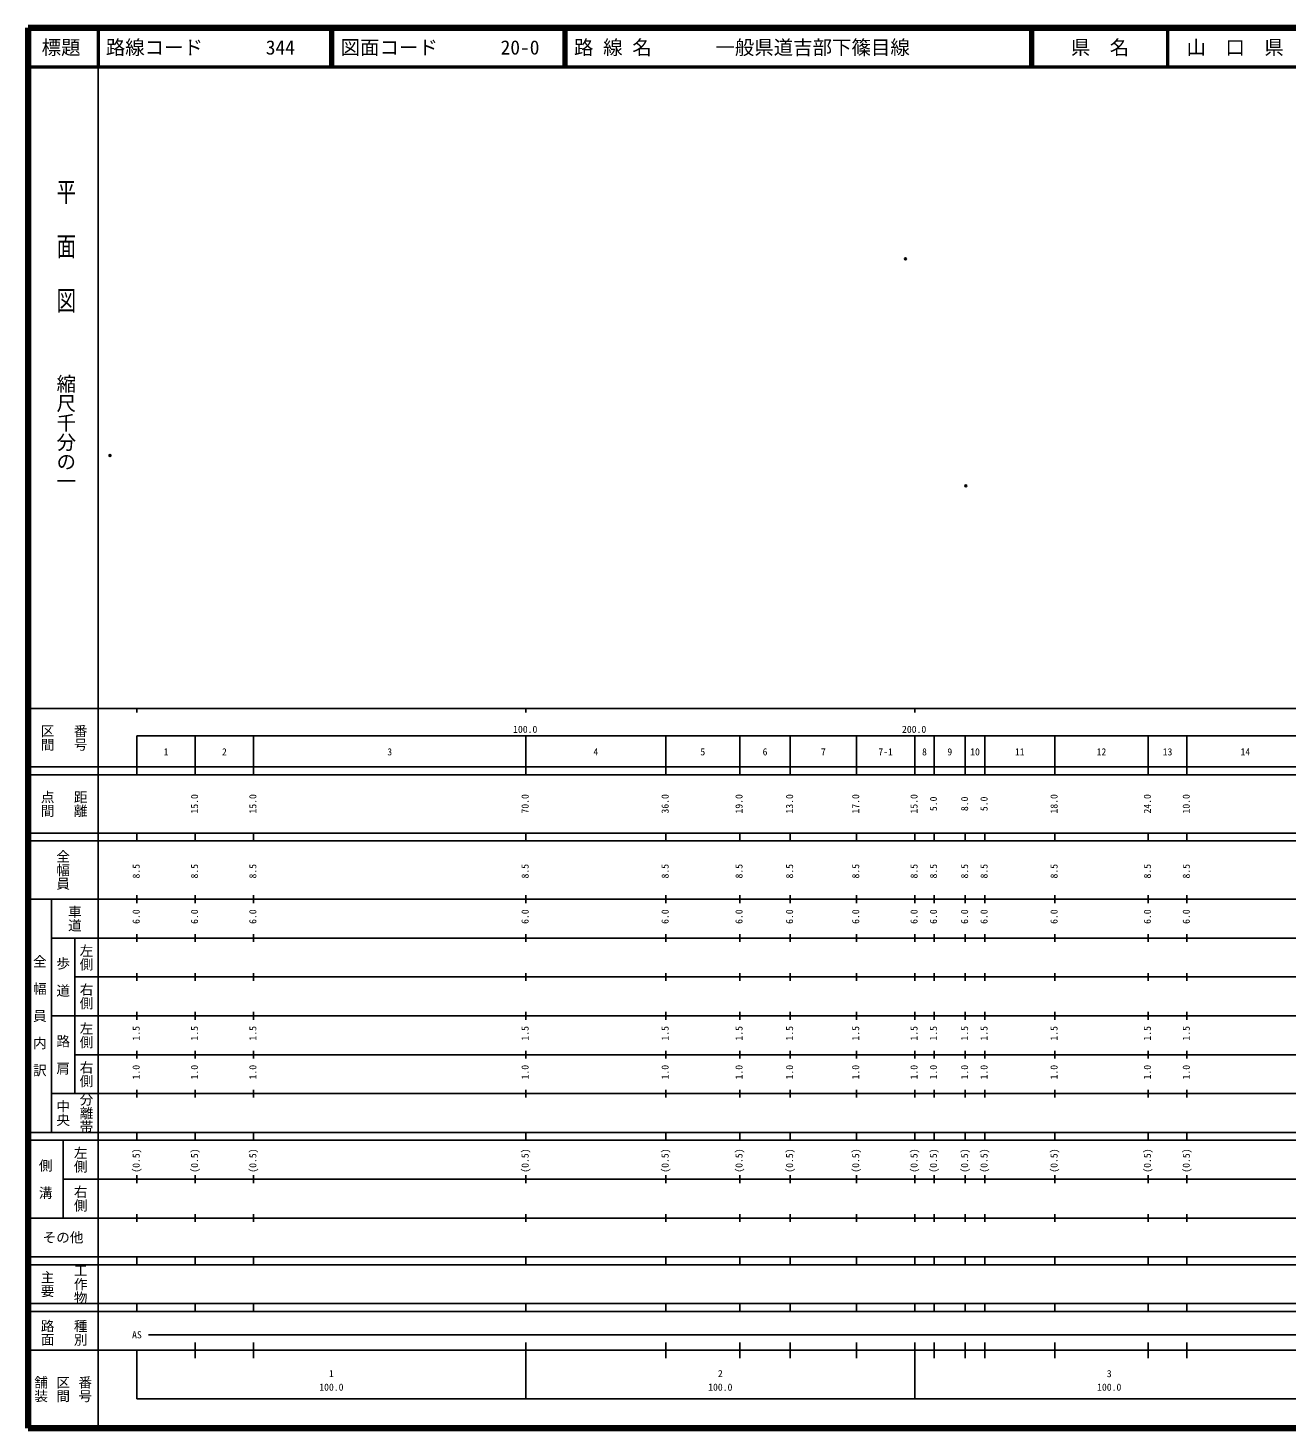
# Model space of a CAD drawing. Units: millimetres on the paper. Extents: x 40 to 680, y 20 to 380.
# Drawn here: x 40 to 363.7, y 20 to 380 of the extents above; entities that cross this region are included whole.
import ezdxf
from ezdxf.enums import TextEntityAlignment as Align

# ---------------------------------------------------------------- set-up
doc = ezdxf.new("R2010")
doc.units = ezdxf.units.MM
doc.header["$PDMODE"] = 32
doc.header["$PDSIZE"] = 0.5
doc.layers.add('M-OTRS', color=6, linetype='Continuous')
doc.layers.add('M-TTL-TXT', color=7, linetype='Continuous')
for name, color, linetype, lineweight in [('M-TTL', 2, 'Continuous', 140), ('M-TTL-BAND', 7, 'Continuous', 25), ('M-TTL-LINE', 7, 'Continuous', 50)]:
    doc.layers.add(name, color=color, linetype=linetype, lineweight=lineweight)
doc.styles.add('@ＭＳ ゴシック', font='')
doc.styles.add('ＭＳ ゴシック', font='')
doc.styles.get('@ＭＳ ゴシック').set_extended_font_data('@MS Gothic')
doc.styles.get('ＭＳ ゴシック').set_extended_font_data('MS Gothic')

msp = doc.modelspace()

# ---------------------------------------------------------------- linework, layer by layer
at = {"layer": 'M-OTRS'}
for p in [(265.613, 320.649), (61.08, 270.069), (281.124, 262.275)]:
    msp.add_point(p, dxfattribs=at)
at = {"layer": 'M-TTL'}
for p, q in [((40, 380), (40, 20)), ((680, 380), (40, 380)), ((40, 20), (680, 20))]:
    msp.add_line(p, q, dxfattribs=at)
at = {"layer": 'M-TTL-BAND'}
for p, q in [((58, 370), (58, 20)), ((40, 205), (579, 205)), ((68, 205), (68, 204)), ((168, 205), (168, 204)), ((268, 205), (268, 204)), ((68, 198), (579, 198)), ((68, 198), (68, 188)), ((83, 188), (83, 198)), ((98, 188), (98, 198)), ((168, 188), (168, 198)), ((204, 188), (204, 198)), ((223, 188), (223, 198)), ((236, 188), (236, 198)), ((253, 188), (253, 198)), ((268, 188), (268, 198)), ((273, 188), (273, 198)), ((281, 188), (281, 198)), ((286, 188), (286, 198)), ((304, 188), (304, 198)), ((328, 188), (328, 198)), ((338, 188), (338, 198)), ((40, 190), (579, 190)), ((40, 188), (579, 188)), ((40, 173), (579, 173)), ((68, 171), (68, 173)), ((83, 171), (83, 173)), ((98, 171), (98, 173)), ((168, 171), (168, 173)), ((204, 171), (204, 173)), ((223, 171), (223, 173)), ((236, 171), (236, 173)), ((253, 171), (253, 173)), ((268, 171), (268, 173)), ((273, 171), (273, 173)), ((281, 171), (281, 173)), ((286, 171), (286, 173)), ((304, 171), (304, 173)), ((328, 171), (328, 173)), ((338, 171), (338, 173)), ((40, 171), (579, 171)), ((40, 156), (579, 156)), ((46, 96), (46, 156)), ((68, 155), (68, 157)), ((83, 155), (83, 157)), ((98, 155), (98, 157)), ((168, 155), (168, 157)), ((204, 155), (204, 157)), ((223, 155), (223, 157)), ((236, 155), (236, 157)), ((253, 155), (253, 157)), ((268, 155), (268, 157)), ((273, 155), (273, 157)), ((281, 155), (281, 157)), ((286, 155), (286, 157)), ((304, 155), (304, 157)), ((328, 155), (328, 157)), ((338, 155), (338, 157)), ((46, 146), (579, 146)), ((52, 146), (52, 106)), ((68, 145), (68, 147)), ((83, 145), (83, 147)), ((98, 145), (98, 147)), ((168, 145), (168, 147)), ((204, 145), (204, 147)), ((223, 145), (223, 147)), ((236, 145), (236, 147)), ((253, 145), (253, 147)), ((268, 145), (268, 147)), ((273, 145), (273, 147)), ((281, 145), (281, 147)), ((286, 145), (286, 147)), ((304, 145), (304, 147)), ((328, 145), (328, 147)), ((338, 145), (338, 147)), ((68, 135), (68, 137)), ((83, 135), (83, 137)), ((98, 135), (98, 137)), ((168, 135), (168, 137)), ((204, 135), (204, 137)), ((223, 135), (223, 137)), ((236, 135), (236, 137)), ((253, 135), (253, 137)), ((268, 135), (268, 137)), ((273, 135), (273, 137)), ((281, 135), (281, 137)), ((286, 135), (286, 137)), ((304, 135), (304, 137)), ((328, 135), (328, 137)), ((338, 135), (338, 137)), ((52, 136), (579, 136)), ((46, 126), (579, 126)), ((68, 125), (68, 127)), ((83, 125), (83, 127)), ((98, 125), (98, 127)), ((168, 125), (168, 127)), ((204, 125), (204, 127)), ((223, 125), (223, 127)), ((236, 125), (236, 127)), ((253, 125), (253, 127)), ((268, 125), (268, 127)), ((273, 125), (273, 127)), ((281, 125), (281, 127)), ((286, 125), (286, 127)), ((304, 125), (304, 127)), ((328, 125), (328, 127)), ((338, 125), (338, 127)), ((52, 116), (579, 116)), ((68, 115), (68, 117)), ((83, 115), (83, 117)), ((98, 115), (98, 117)), ((168, 115), (168, 117)), ((204, 115), (204, 117)), ((223, 115), (223, 117)), ((236, 115), (236, 117)), ((253, 115), (253, 117)), ((268, 115), (268, 117)), ((273, 115), (273, 117)), ((281, 115), (281, 117)), ((286, 115), (286, 117)), ((304, 115), (304, 117)), ((328, 115), (328, 117)), ((338, 115), (338, 117)), ((46, 106), (579, 106)), ((68, 105), (68, 107)), ((83, 105), (83, 107)), ((98, 105), (98, 107)), ((168, 105), (168, 107)), ((204, 105), (204, 107)), ((223, 105), (223, 107)), ((236, 105), (236, 107)), ((253, 105), (253, 107)), ((268, 105), (268, 107)), ((273, 105), (273, 107)), ((281, 105), (281, 107)), ((286, 105), (286, 107)), ((304, 105), (304, 107)), ((328, 105), (328, 107)), ((338, 105), (338, 107)), ((40, 96), (579, 96)), ((40, 94), (579, 94)), ((49, 94), (49, 74)), ((68, 94), (68, 96)), ((83, 94), (83, 96)), ((98, 94), (98, 96)), ((168, 94), (168, 96)), ((204, 94), (204, 96)), ((223, 94), (223, 96)), ((236, 94), (236, 96)), ((253, 94), (253, 96)), ((268, 94), (268, 96)), ((273, 94), (273, 96)), ((281, 94), (281, 96)), ((286, 94), (286, 96)), ((304, 94), (304, 96)), ((328, 94), (328, 96)), ((338, 94), (338, 96)), ((49, 84), (579, 84)), ((68, 83), (68, 85)), ((83, 83), (83, 85)), ((98, 83), (98, 85)), ((168, 83), (168, 85)), ((204, 83), (204, 85)), ((223, 83), (223, 85)), ((236, 83), (236, 85)), ((253, 83), (253, 85)), ((268, 83), (268, 85)), ((273, 83), (273, 85)), ((281, 83), (281, 85)), ((286, 83), (286, 85)), ((304, 83), (304, 85)), ((328, 83), (328, 85)), ((338, 83), (338, 85)), ((40, 74), (579, 74)), ((68, 73), (68, 75)), ((83, 73), (83, 75)), ((98, 73), (98, 75)), ((168, 73), (168, 75)), ((204, 73), (204, 75)), ((223, 73), (223, 75)), ((236, 73), (236, 75)), ((253, 73), (253, 75)), ((268, 73), (268, 75)), ((273, 73), (273, 75)), ((281, 73), (281, 75)), ((286, 73), (286, 75)), ((304, 73), (304, 75)), ((328, 73), (328, 75)), ((338, 73), (338, 75)), ((40, 64), (579, 64)), ((40, 62), (579, 62)), ((68, 62), (68, 64)), ((83, 62), (83, 64)), ((98, 62), (98, 64)), ((168, 62), (168, 64)), ((204, 62), (204, 64)), ((223, 62), (223, 64)), ((236, 62), (236, 64)), ((253, 62), (253, 64)), ((268, 62), (268, 64)), ((273, 62), (273, 64)), ((281, 62), (281, 64)), ((286, 62), (286, 64)), ((304, 62), (304, 64)), ((328, 62), (328, 64)), ((338, 62), (338, 64)), ((40, 52), (579, 52)), ((68, 50), (68, 52)), ((83, 50), (83, 52)), ((98, 50), (98, 52)), ((168, 50), (168, 52)), ((204, 50), (204, 52)), ((223, 50), (223, 52)), ((236, 50), (236, 52)), ((253, 50), (253, 52)), ((268, 50), (268, 52)), ((273, 50), (273, 52)), ((281, 50), (281, 52)), ((286, 50), (286, 52)), ((304, 50), (304, 52)), ((328, 50), (328, 52)), ((338, 50), (338, 52)), ((40, 50), (579, 50)), ((71, 44), (565, 44)), ((40, 40), (579, 40)), ((68, 40), (68, 27.5)), ((83, 38), (83, 42)), ((98, 38), (98, 42)), ((168, 27.5), (168, 42)), ((204, 38), (204, 42)), ((223, 38), (223, 42)), ((236, 38), (236, 42)), ((253, 38), (253, 42)), ((268, 27.5), (268, 42)), ((273, 38), (273, 42)), ((281, 38), (281, 42)), ((286, 38), (286, 42)), ((304, 38), (304, 42)), ((328, 38), (328, 42)), ((338, 38), (338, 42)), ((68, 27.5), (579, 27.5))]:
    msp.add_line(p, q, dxfattribs=at)
at = {"layer": 'M-TTL-LINE'}
for p, q in [((58, 380), (58, 370)), ((117.75, 380), (117.75, 370)), ((118.25, 380), (118.25, 370)), ((177.75, 380), (177.75, 370)), ((178.25, 380), (178.25, 370)), ((297.75, 380), (297.75, 370)), ((298.25, 380), (298.25, 370)), ((333, 380), (333, 370)), ((40, 370), (680, 370))]:
    msp.add_line(p, q, dxfattribs=at)

# ---------------------------------------------------------------- texts
at = {"layer": 'M-TTL-BAND', "style": '@ＭＳ ゴシック', "width": 1.4}
msp.add_text('平  面  図', height=3.666, rotation=270, dxfattribs=at).set_placement((49.777, 306.475), align=Align.MIDDLE_RIGHT)
at = {"layer": 'M-TTL-BAND', "style": '@ＭＳ ゴシック'}
msp.add_text('縮尺千分の一', height=3.666, rotation=270, dxfattribs=at).set_placement((49.777, 261.03), align=Align.MIDDLE_RIGHT)
for s, p in [('区間', (45, 197.5)), ('番号', (53.5, 197.5)), ('点間', (45, 180.5)), ('距離', (53.5, 180.5)), ('全幅員', (49, 163.5)), ('車道', (52, 151)), ('左側', (55, 141)), ('全\u3000幅\u3000員\u3000内\u3000訳', (43, 126)), ('歩\u3000道', (49, 136)), ('右側', (55, 131)), ('左側', (55, 121)), ('路\u3000肩', (49, 116)), ('右側', (55, 111)), ('分離帯', (55, 101)), ('中央', (49, 101)), ('左側', (53.5, 89)), ('側\u3000溝', (44.5, 84)), ('右側', (53.5, 79)), ('工作物', (53.5, 57)), ('主要', (45, 57)), ('路面', (45, 44.5)), ('種別', (53.5, 44.5)), ('舗装', (43.333, 30)), ('区間', (49, 30)), ('番号', (54.667, 30))]:
    msp.add_text(s, height=2.566, rotation=270, dxfattribs=at).set_placement(p, align=Align.MIDDLE_CENTER)
at = {"layer": 'M-TTL-BAND', "style": 'ＭＳ ゴシック'}
for s, p in [('100.0', (167.844, 198.195)), ('200.0', (267.844, 198.195)), ('1', (75.5, 192.405)), ('2', (90.5, 192.405)), ('3', (133, 192.405)), ('4', (186, 192.405)), ('5', (213.5, 192.405)), ('6', (229.5, 192.405)), ('7', (244.5, 192.405)), ('7-1', (260.5, 192.405)), ('8', (270.5, 192.405)), ('9', (277, 192.405)), ('10', (283.5, 192.405)), ('11', (295, 192.405)), ('12', (316, 192.405)), ('13', (333, 192.405)), ('14', (353, 192.405)), ('AS', (68, 42.5)), ('1', (118, 32.523)), ('2', (218, 32.523)), ('3', (318, 32.523)), ('100.0', (118, 29.033)), ('100.0', (218, 29.033)), ('100.0', (318, 29.033))]:
    msp.add_text(s, height=1.833, dxfattribs=at).set_placement(p, align=Align.BOTTOM_CENTER)
for s, p in [('15.0', (84.265, 180.5)), ('15.0', (99.265, 180.5)), ('70.0', (169.265, 180.5)), ('36.0', (205.265, 180.5)), ('19.0', (224.265, 180.5)), ('13.0', (237.265, 180.5)), ('17.0', (254.265, 180.5)), ('15.0', (269.265, 180.5)), ('5.0', (274.265, 180.5)), ('8.0', (282.265, 180.5)), ('5.0', (287.265, 180.5)), ('18.0', (305.265, 180.5)), ('24.0', (329.265, 180.5)), ('10.0', (339.265, 180.5)), ('8.5', (69.265, 163.174)), ('8.5', (84.265, 163.174)), ('8.5', (99.265, 163.174)), ('8.5', (169.265, 163.174)), ('8.5', (205.265, 163.174)), ('8.5', (224.265, 163.174)), ('8.5', (237.265, 163.174)), ('8.5', (254.265, 163.174)), ('8.5', (269.265, 163.174)), ('8.5', (274.265, 163.174)), ('8.5', (282.265, 163.174)), ('8.5', (287.265, 163.174)), ('8.5', (305.265, 163.174)), ('8.5', (329.265, 163.174)), ('8.5', (339.265, 163.174)), ('6.0', (69.265, 151.5)), ('6.0', (84.265, 151.5)), ('6.0', (99.265, 151.5)), ('6.0', (169.265, 151.5)), ('6.0', (205.265, 151.5)), ('6.0', (224.265, 151.5)), ('6.0', (237.265, 151.5)), ('6.0', (254.265, 151.5)), ('6.0', (269.265, 151.5)), ('6.0', (274.265, 151.5)), ('6.0', (282.265, 151.5)), ('6.0', (287.265, 151.5)), ('6.0', (305.265, 151.5)), ('6.0', (329.265, 151.5)), ('6.0', (339.265, 151.5)), ('1.5', (69.265, 121.5)), ('1.5', (84.265, 121.5)), ('1.5', (99.265, 121.5)), ('1.5', (169.265, 121.5)), ('1.5', (205.265, 121.5)), ('1.5', (224.265, 121.5)), ('1.5', (237.265, 121.5)), ('1.5', (254.265, 121.5)), ('1.5', (269.265, 121.5)), ('1.5', (274.265, 121.5)), ('1.5', (282.265, 121.5)), ('1.5', (287.265, 121.5)), ('1.5', (305.265, 121.5)), ('1.5', (329.265, 121.5)), ('1.5', (339.265, 121.5)), ('1.0', (69.265, 111.5)), ('1.0', (84.265, 111.5)), ('1.0', (99.265, 111.5)), ('1.0', (169.265, 111.5)), ('1.0', (205.265, 111.5)), ('1.0', (224.265, 111.5)), ('1.0', (237.265, 111.5)), ('1.0', (254.265, 111.5)), ('1.0', (269.265, 111.5)), ('1.0', (274.265, 111.5)), ('1.0', (282.265, 111.5)), ('1.0', (287.265, 111.5)), ('1.0', (305.265, 111.5)), ('1.0', (329.265, 111.5)), ('1.0', (339.265, 111.5)), ('(0.5)', (69.265, 88.764)), ('(0.5)', (84.265, 88.764)), ('(0.5)', (99.265, 88.764)), ('(0.5)', (169.265, 88.764)), ('(0.5)', (205.265, 88.764)), ('(0.5)', (224.265, 88.764)), ('(0.5)', (237.265, 88.764)), ('(0.5)', (254.265, 88.764)), ('(0.5)', (269.265, 88.764)), ('(0.5)', (274.265, 88.764)), ('(0.5)', (282.265, 88.764)), ('(0.5)', (287.265, 88.764)), ('(0.5)', (305.265, 88.764)), ('(0.5)', (329.265, 88.764)), ('(0.5)', (339.265, 88.764))]:
    msp.add_text(s, height=1.833, rotation=90, dxfattribs=at).set_placement(p, align=Align.BOTTOM_CENTER)
msp.add_text('その他', height=2.566, dxfattribs=at).set_placement((49, 69), align=Align.MIDDLE_CENTER)
at = {"layer": 'M-TTL-TXT', "style": 'ＭＳ ゴシック'}
for s, p in [('標題', (48.5, 375)), ('県\u3000名', (315.625, 375)), ('山\u3000口\u3000県', (350.375, 375))]:
    msp.add_text(s, height=3.666, dxfattribs=at).set_placement(p, align=Align.MIDDLE_CENTER)
for s, p in [('路線コード', (60, 375)), ('344', (101.142, 375)), ('図面コード', (120.38, 375)), ('20-0', (161.521, 375)), ('路 線 名', (180.38, 375)), ('一般県道吉部下篠目線', (216.734, 375))]:
    msp.add_text(s, height=3.666, dxfattribs=at).set_placement(p, align=Align.MIDDLE_LEFT)

doc.saveas('drawing.dxf')
